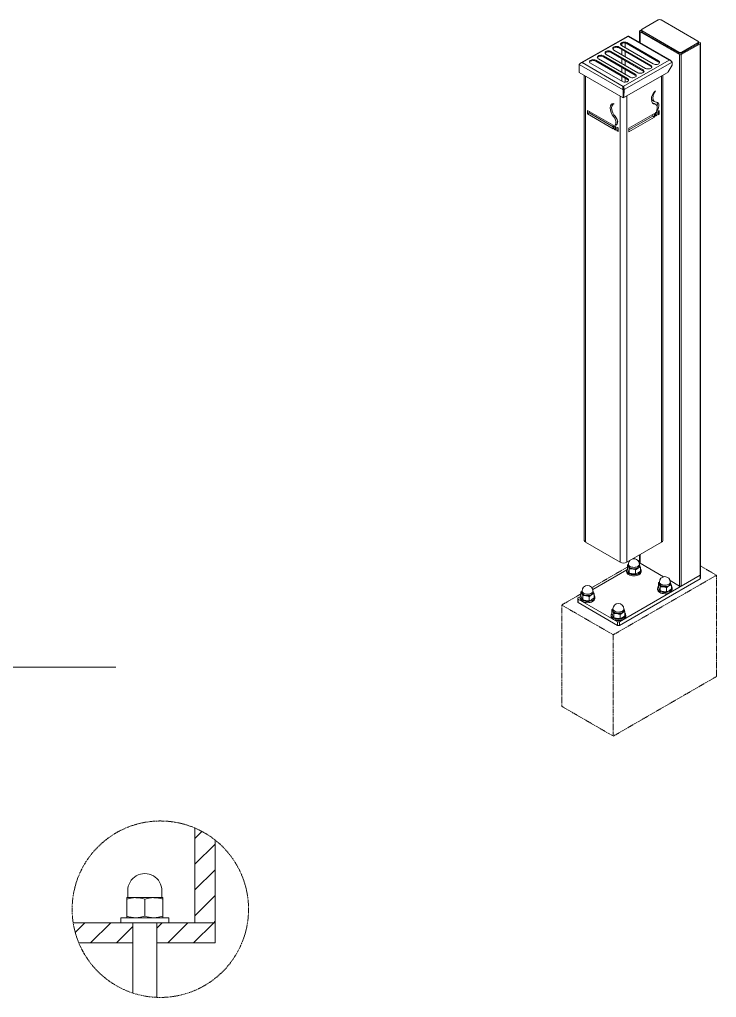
# Model space of a CAD drawing. Header units: millimetres. Extents: x -98 to 2040, y 107 to 1708.
# Drawn here: x 1084 to 2040, y 295 to 1635 of the extents above; entities that cross this region are included whole.
import ezdxf

# ---------------------------------------------------------------- set-up
doc = ezdxf.new("R2010")
doc.units = ezdxf.units.MM
doc.linetypes.add('HIDDEN', pattern=[1.905, 1.27, -0.635])
doc.layers.add('ZANO_R', color=7, linetype='Continuous', lineweight=0)
doc.layers.add('ZANO_R_przerywana', color=7, linetype='HIDDEN', lineweight=0)

msp = doc.modelspace()

# ---------------------------------------------------------------- linework, layer by layer
at = {"layer": 'ZANO_R'}
for p, q in [((1959.6, 1634.7), (1937.7, 1622.1)), ((2014.1, 1605.7), (1963.9, 1634.7)), ((1918, 1612.7), (1853.6, 1576.1)), ((1855.6, 1576.2), (1918.5, 1612)), ((1974.7, 1579.5), (1918.5, 1612)), ((1976.7, 1579.4), (1919.5, 1612.4)), ((1934.2, 1619.2), (1934.2, 1603.9)), ((1934.8, 1620), (1936.9, 1621.2)), ((1988.8, 1587.3), (1934.8, 1618.5)), ((1934.8, 1603.6), (1934.8, 1618.5)), ((1936.8, 1620.9), (1936.8, 1619.2)), ((1937.7, 1619.6), (1987.9, 1590.6)), ((1937.7, 1619.6), (1937.7, 1618)), ((1937.7, 1618), (1987.9, 1589)), ((1949.5, 1572.5), (1906, 1597.6)), ((1906, 1596.3), (1906, 1597.6)), ((1949.4, 1571.2), (1906, 1596.3)), ((1909.5, 1599.6), (1953, 1574.5)), ((1910, 1602.6), (1910, 1599.3)), ((1914.5, 1603.1), (1914.5, 1596.7)), ((1960.7, 1576.8), (1915.8, 1602.7)), ((1960.1, 1578.5), (1916.6, 1603.6)), ((1916.6, 1602.4), (1916.6, 1603.6)), ((1960.1, 1577.3), (1916.6, 1602.4)), ((2017.1, 1602.2), (1991.3, 1587.3)), ((1992.2, 1590.6), (2014.1, 1603.3)), ((1992.2, 1589), (2014.1, 1601.7)), ((2014.1, 1601.7), (2014.1, 1603.3)), ((2014.9, 1604.9), (2017.1, 1603.6)), ((2015, 1602.9), (2015, 1604.5)), ((2017.1, 873.8), (2017.1, 1602.2)), ((2017.6, 874.5), (2017.6, 1602.9)), ((1877.7, 1581.5), (1921.2, 1556.4)), ((1884.7, 1584.3), (1884.8, 1585.5)), ((1928.2, 1559.2), (1884.7, 1584.3)), ((1928.2, 1560.4), (1884.8, 1585.5)), ((1888.3, 1587.5), (1931.8, 1562.4)), ((1938.9, 1566.4), (1895.4, 1591.5)), ((1895.4, 1590.3), (1895.4, 1591.5)), ((1938.8, 1565.2), (1895.4, 1590.3)), ((1898.9, 1593.5), (1942.4, 1568.4)), ((1910, 1594), (1910, 1587.1)), ((1910, 1581.8), (1910, 1575)), ((1914.5, 1591.4), (1914.5, 1584.5)), ((1987.9, 1589), (1987.9, 1590.6)), ((1988.8, 858.9), (1988.8, 1587.3)), ((1991.3, 858.9), (1991.3, 1587.3)), ((1992.2, 1590.6), (1992.2, 1589)), ((1851.3, 1573.7), (1851.2, 1562.7)), ((1851.3, 1573.7), (1911.8, 1538.8)), ((1855.6, 1576.2), (1911.8, 1543.7)), ((1867.1, 1575.4), (1910.6, 1550.3)), ((1917.6, 1554.4), (1874.1, 1579.5)), ((1874.1, 1578.2), (1874.1, 1579.5)), ((1917.6, 1553.1), (1874.1, 1578.2)), ((1910, 1569.7), (1910, 1562.8)), ((1911.8, 1543.7), (1974.7, 1579.5)), ((1912.9, 1539.5), (1978.9, 1577)), ((1914.5, 1579.2), (1914.5, 1572.4)), ((1949.4, 1571.2), (1949.5, 1572.5)), ((1960.1, 1577.3), (1960.1, 1578.5)), ((1973.5, 1563.6), (1978.9, 1572.9)), ((1978.9, 1572.9), (1978.9, 1577)), ((1851.2, 1562.7), (1911.7, 1527.8)), ((1858.4, 1558.6), (1858.4, 921.5)), ((1860.2, 1557.5), (1860.2, 918.9)), ((1910, 1557.5), (1910, 1550.7)), ((1912.8, 1528.4), (1972, 1562.1)), ((1914.5, 1567.1), (1914.5, 1560.2)), ((1914.5, 1554.9), (1914.5, 1549.5)), ((1928.2, 1559.2), (1928.2, 1560.4)), ((1938.8, 1565.2), (1938.9, 1566.4)), ((1964.3, 1557.7), (1964.3, 918.9)), ((1966.2, 921.5), (1966.2, 1558.8)), ((1911.8, 1542.8), (1911.8, 1543.7)), ((1911.8, 1542.2), (1911.8, 1542.8)), ((1917.6, 1553.1), (1917.6, 1554.4)), ((1907.7, 1530), (1907.7, 891.4)), ((1911.8, 1538.8), (1911.7, 1527.8)), ((1911.7, 1527.8), (1912.7, 1528.4)), ((1911.8, 1538.8), (1912.8, 1539.4)), ((1912.8, 1539.4), (1912.7, 1528.4)), ((1912.7, 1528.5), (1912.8, 1528.4)), ((1912.9, 1539.5), (1912.8, 1528.4)), ((1916.8, 1530.7), (1916.8, 891.4)), ((1899, 1519.7), (1898.1, 1519.1)), ((1952.1, 1524.2), (1954.4, 1522.9)), ((1956.4, 1518.8), (1954.2, 1520.1)), ((1862.8, 1510.8), (1862.8, 1505.9)), ((1897.8, 1490.6), (1862.8, 1510.8)), ((1862.8, 1505.9), (1865, 1507.2)), ((1862.8, 1505.9), (1897.8, 1485.7)), ((1865, 1509.5), (1865, 1507.2)), ((1865, 1507.2), (1897.8, 1488.3)), ((1954.4, 1506.6), (1919.3, 1486.4)), ((1919.3, 1484), (1952.2, 1503)), ((1919.3, 1481.4), (1954.4, 1501.7)), ((1952.2, 1503), (1952.2, 1505.3)), ((1954.4, 1501.7), (1952.2, 1503)), ((1954.4, 1501.7), (1954.4, 1506.6)), ((1957.8, 1508.6), (1956.1, 1507.6)), ((1956.1, 1507.6), (1956.1, 1502.7)), ((1957.8, 1503.6), (1956.1, 1504.6)), ((1956.1, 1502.7), (1957.8, 1503.6)), ((1957.8, 1503.6), (1957.8, 1508.6)), ((1961.2, 1510.5), (1959.5, 1509.5)), ((1959.5, 1509.5), (1959.5, 1504.6)), ((1961.2, 1505.6), (1959.5, 1506.6)), ((1959.5, 1504.6), (1961.2, 1505.6)), ((1961.2, 1505.6), (1961.2, 1510.5)), ((1897.8, 1485.7), (1897.8, 1490.6)), ((1899.5, 1489.6), (1899.5, 1484.7)), ((1901.2, 1488.6), (1899.5, 1489.6)), ((1900.8, 1490.4), (1903.1, 1491.7)), ((1901.2, 1483.7), (1901.2, 1488.6)), ((1902.9, 1487.7), (1902.9, 1482.7)), ((1904.6, 1486.7), (1902.9, 1487.7)), ((1903.1, 1491.7), (1903.6, 1491.7)), ((1899.5, 1484.7), (1901.2, 1485.7)), ((1899.5, 1484.7), (1901.2, 1483.7)), ((1902.9, 1482.7), (1904.6, 1483.7)), ((1902.9, 1482.7), (1904.6, 1481.8)), ((1904.6, 1481.8), (1904.6, 1486.7)), ((1919.3, 1486.4), (1919.3, 1481.4)), ((1860.2, 918.9), (1907.7, 891.4)), ((1916.8, 891.4), (1964.3, 918.9)), ((1934.2, 901.5), (1934.2, 890.9)), ((1934.8, 890.1), (1934.8, 901.8)), ((1917.5, 887.6), (1917.5, 882.2)), ((1918.9, 888.8), (1918.9, 887)), ((1934.2, 891.3), (1933.6, 890.9)), ((1933.9, 887), (1933.9, 888.8)), ((1934.1, 888), (1933.9, 888.4)), ((1966.9, 871.6), (1934.8, 890.1)), ((1935.3, 884.8), (1935.3, 879.4)), ((1916.5, 881.1), (1870, 854.2)), ((2017.1, 873.8), (1906.5, 809.9)), ((1916.4, 880.2), (1916.4, 878.6)), ((1919.9, 882.4), (1919.9, 877)), ((1928.8, 881), (1928.8, 875.7)), ((1936.4, 878.6), (1936.4, 880.2)), ((2017.1, 873.8), (1991.3, 858.9)), ((2017.1, 873.8), (2017.1, 868.9)), ((2017.6, 869.6), (2017.6, 874.5)), ((2017.1, 868.9), (1906.5, 805)), ((1959.9, 863.1), (1959.9, 857.7)), ((1961.3, 864.3), (1961.3, 862.5)), ((1962.3, 857.9), (1962.3, 852.6)), ((1988.8, 858.9), (1976.1, 866.3)), ((1976.3, 862.5), (1976.3, 864.3)), ((1976.6, 863.5), (1976.3, 863.9)), ((1977.8, 860.3), (1977.8, 854.9)), ((1852.9, 844.3), (1849.9, 842.6)), ((1853.8, 850.8), (1853.8, 845.5)), ((1855.3, 852.1), (1855.3, 850.2)), ((1856.2, 845.7), (1856.2, 840.3)), ((1870.3, 850.2), (1870.3, 852.1)), ((1870.5, 851.2), (1870.3, 851.6)), ((1871.7, 848.1), (1871.7, 842.7)), ((1958.8, 855.7), (1958.8, 854.1)), ((1971.2, 856.5), (1971.2, 851.2)), ((1978.8, 854.1), (1978.8, 855.7)), ((1849.4, 841.9), (1849.4, 837)), ((1849.9, 841.1), (1903.9, 809.9)), ((1849.9, 841.1), (1849.9, 836.2)), ((1849.9, 836.2), (1903.9, 805)), ((1852.8, 843.5), (1852.8, 841.9)), ((1865.2, 844.3), (1865.2, 838.9)), ((1872.8, 841.9), (1872.8, 843.5)), ((1895.2, 819), (1895.2, 817.4)), ((1896.3, 826.3), (1896.3, 821)), ((1897.7, 827.6), (1897.7, 825.7)), ((1898.7, 821.2), (1898.7, 815.8)), ((1907.6, 819.8), (1907.6, 814.4)), ((1912.7, 825.7), (1912.7, 827.6)), ((1912.9, 826.7), (1912.7, 827.1)), ((1914.1, 823.6), (1914.1, 818.2)), ((1915.2, 817.4), (1915.2, 819)), ((1903.9, 809.9), (1903.9, 805)), ((1906.5, 805), (1906.5, 809.9)), ((501.7, 747.8), (1216.1, 747.8)), ((1324.7, 527.2), (1324.7, 397.5)), ((1324.7, 513), (1334.3, 522.6)), ((1352.2, 510.8), (1352.2, 397.5)), ((1324.7, 477.7), (1352.2, 505.3)), ((1324.7, 442.4), (1352.2, 470)), ((1231.1, 429.6), (1231.1, 431.9)), ((1243.5, 431.9), (1231.1, 431.9)), ((1231.1, 429.6), (1237.2, 431.2)), ((1231.1, 429.6), (1231.1, 406.5)), ((1232.5, 441.5), (1232.5, 432.5)), ((1237.2, 431.2), (1243.5, 431.9)), ((1268.3, 431.9), (1243.5, 431.9)), ((1255.9, 429.6), (1262, 431.2)), ((1255.9, 429.6), (1255.9, 406.5)), ((1262, 431.2), (1268.3, 431.9)), ((1280.7, 431.9), (1268.3, 431.9)), ((1279.3, 432.5), (1279.3, 441.5)), ((1280.7, 429.6), (1280.7, 431.9)), ((1280.7, 429.6), (1280.7, 406.5)), ((1324.7, 407.1), (1352.2, 434.7)), ((1222.9, 404.3), (1222.9, 397.5)), ((1288.9, 404.3), (1222.9, 404.3)), ((1231.1, 404.3), (1231.1, 406.5)), ((1249.8, 404.9), (1243.5, 404.3)), ((1255.9, 406.5), (1249.8, 404.9)), ((1274.6, 404.9), (1268.3, 404.3)), ((1280.7, 406.5), (1274.6, 404.9)), ((1280.7, 404.3), (1280.7, 406.5)), ((1288.9, 397.5), (1288.9, 404.3)), ((1157.7, 397.5), (1239.4, 397.5)), ((1160.5, 384.2), (1173.9, 397.5)), ((1181.6, 369.9), (1209.1, 397.5)), ((1216.9, 369.9), (1239.4, 392.4)), ((1288.9, 397.5), (1222.9, 397.5)), ((1239.4, 369.9), (1239.4, 397.5)), ((1239.4, 397.5), (1239.4, 301.1)), ((1272.4, 369.9), (1272.4, 397.5)), ((1272.4, 397.5), (1352.2, 397.5)), ((1272.4, 397.5), (1272.4, 295.2)), ((1272.4, 390.2), (1279.7, 397.5)), ((1287.5, 369.9), (1315, 397.5)), ((1322.8, 369.9), (1350.3, 397.5)), ((1352.2, 397.5), (1324.7, 397.5)), ((1350.3, 397.5), (1352.2, 399.4)), ((1239.4, 369.9), (1164.8, 369.9)), ((1352.2, 369.9), (1272.4, 369.9))]:
    msp.add_line(p, q, dxfattribs=at)
at = {"layer": 'ZANO_R', "flags": 128}
for points in [[(1918, 1612.7), (1918.2, 1612.6), (1918.5, 1612)], [(1918.6, 1612), (1918.5, 1612), (1918.4, 1612.2)], [(1918.5, 1612), (1919, 1612.4), (1919.4, 1612.4), (1919.5, 1612.4)], [(1898.9, 1593.5), (1898, 1594.2), (1897.5, 1595), (1897.4, 1595.8), (1897.7, 1596.6), (1898.4, 1597.3), (1899.4, 1597.9), (1900.7, 1598.2), (1902.1, 1598.4), (1903.5, 1598.3), (1904.8, 1598.1), (1906, 1597.6)], [(1897.5, 1595), (1897.7, 1595.3), (1898.4, 1596.1), (1899.4, 1596.6), (1900.7, 1597), (1902.1, 1597.2), (1903.5, 1597.1), (1904.8, 1596.8), (1906, 1596.3)], [(1909.5, 1599.6), (1908.7, 1600.2), (1908.2, 1601), (1908.1, 1601.8), (1908.4, 1602.6), (1909, 1603.3), (1910, 1603.9), (1911.3, 1604.3), (1912.7, 1604.4), (1914.1, 1604.4), (1915.4, 1604.1), (1916.6, 1603.6)], [(1908.2, 1601), (1908.3, 1601.4), (1909, 1602.1), (1910, 1602.7), (1911.3, 1603), (1912.7, 1603.2), (1914.1, 1603.2), (1915.4, 1602.9), (1916.6, 1602.4)], [(1877.7, 1581.5), (1876.8, 1582.1), (1876.3, 1582.9), (1876.2, 1583.7), (1876.5, 1584.5), (1877.2, 1585.2), (1878.2, 1585.8), (1879.5, 1586.2), (1880.9, 1586.3), (1882.3, 1586.3), (1883.6, 1586), (1884.8, 1585.5)], [(1876.3, 1582.9), (1876.5, 1583.3), (1877.2, 1584), (1878.2, 1584.6), (1879.5, 1584.9), (1880.9, 1585.1), (1882.3, 1585.1), (1883.6, 1584.8), (1884.7, 1584.3)], [(1888.3, 1587.5), (1887.4, 1588.2), (1886.9, 1588.9), (1886.8, 1589.7), (1887.1, 1590.5), (1887.8, 1591.3), (1888.8, 1591.8), (1890.1, 1592.2), (1891.5, 1592.4), (1892.9, 1592.3), (1894.2, 1592), (1895.4, 1591.5)], [(1886.9, 1588.9), (1887.1, 1589.3), (1887.8, 1590), (1888.8, 1590.6), (1890.1, 1591), (1891.5, 1591.1), (1892.9, 1591.1), (1894.2, 1590.8), (1895.4, 1590.3)], [(1867.1, 1575.4), (1866.2, 1576.1), (1865.7, 1576.9), (1865.6, 1577.7), (1865.9, 1578.5), (1866.6, 1579.2), (1867.6, 1579.8), (1868.9, 1580.1), (1870.3, 1580.3), (1871.7, 1580.2), (1873, 1580), (1874.1, 1579.5)], [(1865.7, 1576.9), (1865.9, 1577.2), (1866.6, 1578), (1867.6, 1578.5), (1868.9, 1578.9), (1870.2, 1579.1), (1871.7, 1579), (1873, 1578.7), (1874.1, 1578.2)], [(1942.4, 1568.4), (1943.5, 1567.9), (1944.9, 1567.7), (1946.3, 1567.6), (1947.7, 1567.8), (1948.9, 1568.1), (1949.9, 1568.7), (1950.6, 1569.4), (1950.9, 1570.2), (1950.8, 1571), (1950.3, 1571.8), (1949.5, 1572.5)], [(1953, 1574.5), (1954.1, 1574), (1955.5, 1573.7), (1956.9, 1573.6), (1958.3, 1573.8), (1959.5, 1574.2), (1960.5, 1574.7), (1961.2, 1575.5), (1961.5, 1576.3), (1961.4, 1577.1), (1960.9, 1577.8), (1960.1, 1578.5)], [(1921.2, 1556.4), (1922.3, 1555.9), (1923.6, 1555.6), (1925.1, 1555.5), (1926.5, 1555.7), (1927.7, 1556.1), (1928.7, 1556.6), (1929.4, 1557.4), (1929.7, 1558.2), (1929.6, 1559), (1929.1, 1559.7), (1928.2, 1560.4)], [(1931.8, 1562.4), (1932.9, 1561.9), (1934.3, 1561.6), (1935.7, 1561.6), (1937.1, 1561.7), (1938.3, 1562.1), (1939.3, 1562.7), (1940, 1563.4), (1940.3, 1564.2), (1940.2, 1565), (1939.7, 1565.8), (1938.9, 1566.4)], [(1910.6, 1550.3), (1911.7, 1549.8), (1913, 1549.6), (1914.5, 1549.5), (1915.8, 1549.7), (1917.1, 1550), (1918.1, 1550.6), (1918.8, 1551.3), (1919.1, 1552.1), (1919, 1552.9), (1918.5, 1553.7), (1917.6, 1554.4)], [(1956.1, 1537.5), (1954.3, 1535.9), (1952.9, 1534), (1951.7, 1532), (1950.6, 1528.8), (1950.3, 1525.6), (1950.8, 1522.8), (1951.8, 1520.7), (1953.4, 1519.7), (1955.1, 1519.2), (1956.7, 1518.6), (1957.8, 1517.4), (1958.3, 1516.3), (1958.5, 1515.4), (1958.4, 1514.6), (1958.3, 1513.9), (1958.2, 1513), (1957.9, 1511.7), (1957.4, 1509.8)], [(1957.4, 1509.8), (1958.5, 1511.1), (1959.5, 1512.7), (1960.2, 1514.3), (1960.7, 1516.8), (1960.7, 1519.1), (1960, 1520.7), (1958.8, 1521.5), (1957.3, 1522), (1955.7, 1522.4), (1954.2, 1523), (1953.2, 1524.1), (1952.6, 1525.9), (1952.5, 1528.1), (1952.7, 1530.4), (1953.4, 1532.9), (1954.5, 1535.3), (1956.1, 1537.5)], [(1899.5, 1519.6), (1897.8, 1520), (1896.3, 1519.8), (1895.2, 1519.1), (1894.1, 1517.1), (1893.7, 1514.3), (1894.2, 1511), (1895.3, 1507.7), (1896.8, 1504.9), (1898.5, 1502.5), (1900.1, 1500), (1901.2, 1497.5), (1901.8, 1495.8), (1901.9, 1494.7), (1901.8, 1494), (1901.8, 1493.4), (1901.6, 1492.7), (1901.3, 1491.7), (1900.8, 1490.4)], [(1900.8, 1490.4), (1902, 1490.4), (1902.9, 1490.8), (1903.6, 1491.7), (1904.1, 1493.6), (1904.1, 1495.8), (1903.5, 1498.2), (1902.2, 1500.5), (1900.7, 1502.7), (1899.1, 1504.9), (1897.6, 1507.2), (1896.6, 1509.6), (1896, 1512), (1895.9, 1514.3), (1896.2, 1516.4), (1896.9, 1518), (1898, 1519.1), (1899.5, 1519.6)], [(1951.8, 1520.8), (1952.8, 1520.5), (1954.2, 1520)], [(1918.9, 888.7), (1918.3, 888.2), (1917.5, 887.6)], [(1917.5, 887.6), (1918.1, 886.7), (1918.7, 885.6)], [(1931.9, 883.6), (1930.6, 883), (1929.1, 882.6), (1927.5, 882.3), (1925.8, 882.3), (1924.1, 882.5), (1922.6, 882.9), (1921.2, 883.4), (1920.1, 884.2), (1919.3, 885), (1918.8, 885.9), (1918.7, 886.9), (1918.9, 887.8), (1918.9, 887.9)], [(1933.9, 888.8), (1933.9, 888.7), (1933.7, 887.8), (1933.1, 886.9), (1932.3, 886.1), (1931.1, 885.4), (1929.7, 884.9), (1928.2, 884.6), (1926.6, 884.5), (1925, 884.6), (1923.4, 884.8), (1922, 885.3), (1920.8, 885.9), (1919.9, 886.7), (1919.2, 887.5), (1918.9, 888.5), (1918.9, 888.8)], [(1918.9, 887), (1919, 886.2), (1919.5, 885.3), (1920.3, 884.4), (1921.4, 883.8), (1922.7, 883.2), (1924.2, 882.8), (1925.8, 882.7), (1927.4, 882.7), (1929, 882.9), (1930.5, 883.3), (1931.7, 883.9)], [(1935.3, 884.8), (1932.9, 883.9), (1932.1, 883.5)], [(1934.1, 888), (1934.1, 888.1), (1933.9, 888.4)], [(1933.9, 887.9), (1934.1, 887.1), (1934.2, 886.6)], [(1935.3, 884.8), (1934.7, 886.5), (1934.1, 888)], [(1917.5, 882.8), (1917, 882.2), (1916.5, 881.1), (1916.4, 880), (1916.7, 878.9), (1917.3, 877.9), (1918.2, 876.9), (1919.4, 876.1), (1920.9, 875.4), (1922.6, 874.9)], [(1916.4, 878.6), (1916.4, 878.4), (1916.7, 877.3), (1917.3, 876.3), (1918.2, 875.3), (1919.4, 874.5), (1920.9, 873.8), (1922.6, 873.3)], [(1919.9, 877), (1919.3, 877.9), (1918.7, 879)], [(1919.9, 882.4), (1922.1, 882.5), (1924.3, 882.3)], [(1922.6, 874.9), (1924.4, 874.6), (1926.3, 874.5), (1928.2, 874.6), (1930, 874.9), (1931.7, 875.3), (1933.2, 876), (1934.5, 876.8), (1935.5, 877.8), (1936.1, 878.8), (1936.4, 879.9), (1936.3, 881), (1935.9, 882.1), (1935.3, 882.8)], [(1922.6, 873.3), (1924.4, 872.9), (1926.3, 872.8), (1928.2, 872.9), (1930, 873.2), (1931.7, 873.7), (1933.2, 874.4), (1934.5, 875.2), (1935.5, 876.1), (1936.1, 877.2), (1936.4, 878.3), (1936.4, 878.6)], [(1928.8, 875.7), (1926.6, 875.6), (1924.3, 875.8)], [(1932.1, 883.5), (1929.6, 881.7), (1928.8, 881)], [(1928.8, 875.7), (1929.6, 875.9), (1932.1, 877)], [(1932.1, 877), (1932.9, 877.5), (1935.3, 879.4)], [(1959.9, 858.4), (1959.4, 857.7), (1959, 856.6), (1958.8, 855.5), (1959.1, 854.5), (1959.7, 853.4), (1960.6, 852.5), (1961.8, 851.6), (1963.3, 850.9), (1965, 850.4)], [(1961.3, 864.2), (1960.7, 863.7), (1959.9, 863.1)], [(1959.9, 863.1), (1960.5, 862.2), (1961.1, 861.1)], [(1974.3, 859.1), (1973, 858.5), (1971.5, 858.1), (1969.9, 857.8), (1968.2, 857.8), (1966.6, 858), (1965, 858.4), (1963.7, 858.9), (1962.5, 859.7), (1961.7, 860.5), (1961.2, 861.4), (1961.1, 862.4), (1961.3, 863.4), (1961.3, 863.4)], [(1976.3, 864.3), (1976.3, 864.2), (1976.1, 863.3), (1975.6, 862.4), (1974.7, 861.6), (1973.5, 860.9), (1972.2, 860.4), (1970.6, 860.1), (1969, 860), (1967.4, 860.1), (1965.9, 860.3), (1964.5, 860.8), (1963.3, 861.4), (1962.3, 862.2), (1961.7, 863), (1961.4, 864), (1961.3, 864.3)], [(1961.3, 862.5), (1961.5, 861.7), (1961.9, 860.8), (1962.7, 860), (1963.8, 859.3), (1965.1, 858.7), (1966.6, 858.3), (1968.2, 858.2), (1969.9, 858.2), (1971.4, 858.4), (1972.9, 858.8), (1974.1, 859.4)], [(1962.3, 857.9), (1964.5, 858), (1966.8, 857.8)], [(1965, 850.4), (1966.8, 850.1), (1968.7, 850), (1970.6, 850.1), (1972.4, 850.4), (1974.1, 850.8), (1975.6, 851.5), (1976.9, 852.3), (1977.9, 853.3), (1978.5, 854.3), (1978.8, 855.4), (1978.8, 856.5), (1978.3, 857.6), (1977.8, 858.4)], [(1974.5, 859), (1972, 857.2), (1971.2, 856.5)], [(1977.8, 860.3), (1975.3, 859.5), (1974.5, 859)], [(1976.6, 863.5), (1976.5, 863.7), (1976.3, 863.9)], [(1976.3, 863.4), (1976.6, 862.6), (1976.6, 862.1)], [(1977.8, 860.3), (1977.2, 862), (1976.6, 863.5)], [(1853.8, 846.1), (1853.4, 845.5), (1852.9, 844.4), (1852.8, 843.3), (1853, 842.2), (1853.6, 841.2), (1854.6, 840.2), (1855.8, 839.4), (1857.3, 838.7), (1858.9, 838.2)], [(1855.3, 852), (1854.6, 851.5), (1853.8, 850.8)], [(1853.8, 850.8), (1854.4, 850), (1855, 848.8)], [(1868.3, 846.9), (1866.9, 846.3), (1865.4, 845.8), (1863.8, 845.6), (1862.1, 845.6), (1860.5, 845.8), (1859, 846.1), (1857.6, 846.7), (1856.5, 847.4), (1855.7, 848.3), (1855.2, 849.2), (1855, 850.2), (1855.2, 851.1), (1855.3, 851.2)], [(1870.3, 852.1), (1870.3, 852), (1870, 851), (1869.5, 850.1), (1868.6, 849.4), (1867.5, 848.7), (1866.1, 848.2), (1864.6, 847.9), (1863, 847.7), (1861.4, 847.8), (1859.8, 848.1), (1858.4, 848.6), (1857.2, 849.2), (1856.2, 849.9), (1855.6, 850.8), (1855.3, 851.7), (1855.3, 852.1)], [(1855.3, 850.2), (1855.4, 849.4), (1855.9, 848.5), (1856.7, 847.7), (1857.8, 847), (1859.1, 846.5), (1860.6, 846.1), (1862.2, 845.9), (1863.8, 845.9), (1865.4, 846.2), (1866.8, 846.6), (1868.1, 847.2)], [(1856.2, 845.7), (1858.4, 845.8), (1860.7, 845.6)], [(1858.9, 838.2), (1860.8, 837.8), (1862.6, 837.7), (1864.5, 837.8), (1866.4, 838.1), (1868.1, 838.6), (1869.6, 839.3), (1870.8, 840.1), (1871.8, 841), (1872.5, 842.1), (1872.8, 843.1), (1872.7, 844.2), (1872.3, 845.3), (1871.7, 846.1)], [(1868.4, 846.8), (1865.9, 845), (1865.2, 844.3)], [(1871.7, 848.1), (1869.3, 847.2), (1868.4, 846.8)], [(1870.5, 851.2), (1870.4, 851.4), (1870.3, 851.7)], [(1870.3, 851.1), (1870.5, 850.4), (1870.5, 849.8)], [(1871.7, 848.1), (1871.1, 849.8), (1870.5, 851.2)], [(1958.8, 854.1), (1958.8, 853.9), (1959.1, 852.8), (1959.7, 851.8), (1960.6, 850.8), (1961.8, 850), (1963.3, 849.3), (1965, 848.8)], [(1962.3, 852.6), (1961.7, 853.4), (1961.1, 854.5)], [(1965, 848.8), (1966.8, 848.5), (1968.7, 848.3), (1970.6, 848.4), (1972.4, 848.7), (1974.1, 849.2), (1975.6, 849.9), (1976.9, 850.7), (1977.9, 851.6), (1978.5, 852.7), (1978.8, 853.8), (1978.8, 854.1)], [(1971.2, 851.2), (1969, 851.1), (1966.8, 851.3)], [(1971.2, 851.2), (1972, 851.4), (1974.5, 852.5)], [(1974.5, 852.5), (1975.3, 853), (1977.8, 854.9)], [(1852.8, 841.9), (1852.8, 841.7), (1853, 840.6), (1853.6, 839.5), (1854.6, 838.6), (1855.8, 837.7), (1857.3, 837), (1858.9, 836.5)], [(1856.2, 840.3), (1855.7, 841.1), (1855, 842.3)], [(1858.9, 836.5), (1860.8, 836.2), (1862.6, 836.1), (1864.5, 836.2), (1866.4, 836.5), (1868.1, 837), (1869.6, 837.6), (1870.8, 838.5), (1871.8, 839.4), (1872.5, 840.4), (1872.8, 841.5), (1872.8, 841.9)], [(1865.2, 838.9), (1863, 838.8), (1860.7, 839)], [(1865.2, 838.9), (1865.9, 839.1), (1868.4, 840.2)], [(1868.4, 840.2), (1869.3, 840.8), (1871.7, 842.7)], [(1896.3, 821.6), (1895.8, 821), (1895.3, 819.9), (1895.2, 818.8), (1895.4, 817.7), (1896, 816.7), (1897, 815.7), (1898.2, 814.9), (1899.7, 814.2), (1901.4, 813.7)], [(1897.7, 827.5), (1897, 827), (1896.3, 826.3)], [(1896.3, 826.3), (1896.9, 825.5), (1897.5, 824.3)], [(1910.7, 822.4), (1909.4, 821.8), (1907.9, 821.3), (1906.2, 821.1), (1904.6, 821.1), (1902.9, 821.3), (1901.4, 821.6), (1900, 822.2), (1898.9, 822.9), (1898.1, 823.8), (1897.6, 824.7), (1897.5, 825.7), (1897.7, 826.6), (1897.7, 826.7)], [(1898.7, 815.8), (1898.1, 816.7), (1897.5, 817.8)], [(1912.7, 827.6), (1912.7, 827.5), (1912.5, 826.5), (1911.9, 825.7), (1911, 824.9), (1909.9, 824.2), (1908.5, 823.7), (1907, 823.4), (1905.4, 823.3), (1903.8, 823.3), (1902.2, 823.6), (1900.8, 824.1), (1899.6, 824.7), (1898.7, 825.4), (1898, 826.3), (1897.7, 827.2), (1897.7, 827.6)], [(1897.7, 825.7), (1897.8, 824.9), (1898.3, 824), (1899.1, 823.2), (1900.2, 822.5), (1901.5, 822), (1903, 821.6), (1904.6, 821.4), (1906.2, 821.5), (1907.8, 821.7), (1909.2, 822.1), (1910.5, 822.7)], [(1898.7, 821.2), (1900.9, 821.3), (1903.1, 821.1)], [(1901.4, 813.7), (1903.2, 813.4), (1905.1, 813.2), (1907, 813.3), (1908.8, 813.6), (1910.5, 814.1), (1912, 814.8), (1913.3, 815.6), (1914.2, 816.5), (1914.9, 817.6), (1915.2, 818.7), (1915.1, 819.8), (1914.7, 820.8), (1914.1, 821.6)], [(1910.9, 822.3), (1908.4, 820.5), (1907.6, 819.8)], [(1914.1, 823.6), (1911.7, 822.7), (1910.9, 822.3)], [(1910.9, 815.7), (1911.7, 816.3), (1914.1, 818.2)], [(1912.9, 826.7), (1912.8, 826.9), (1912.7, 827.2)], [(1912.7, 826.6), (1912.9, 825.9), (1912.9, 825.4)], [(1914.1, 823.6), (1913.5, 825.3), (1912.9, 826.7)], [(1895.2, 817.4), (1895.2, 817.2), (1895.4, 816.1), (1896, 815), (1897, 814.1), (1898.2, 813.2), (1899.7, 812.6), (1901.4, 812)], [(1901.4, 812), (1903.2, 811.7), (1905.1, 811.6), (1907, 811.7), (1908.8, 812), (1910.5, 812.5), (1912, 813.1), (1913.3, 814), (1914.2, 814.9), (1914.9, 815.9), (1915.2, 817), (1915.2, 817.4)], [(1907.6, 814.4), (1905.4, 814.4), (1903.1, 814.5)], [(1907.6, 814.4), (1908.4, 814.6), (1910.9, 815.7)]]:
    msp.add_lwpolyline(points, dxfattribs=at)
at = {"layer": 'ZANO_R'}
msp.add_lwpolyline([(1352.2, 397.5), (1352.2, 369.9)], dxfattribs=at)
for centre, radius, start, end in [((1961.8, 1630.6), 4.61, 62.6097, 117.3903), ((1938.2, 1620.9), 1.31, 110.7834, 249.2166), ((1935, 1619.2), 0.786, 110.7832, 249.2168), ((1938.3, 1619.4), 1.51, 185.6947, 245.6253), ((2013.6, 1604.5), 1.31, 290.7834, 69.2166), ((2013.5, 1603), 1.51, 294.3747, 354.3052), ((2016.8, 1602.9), 0.786, 290.7834, 69.2167), ((1990.1, 1594.7), 4.61, 242.6097, 297.3903), ((1990.1, 1593.1), 4.61, 242.6097, 297.3903), ((1990.1, 1589.8), 2.77, 242.6096, 297.3904), ((1856.6, 1569.4), 6.9, 98.9696, 140.6673), ((1854.7, 1574.2), 2.13, 65.6719, 159.587), ((1948.3, 1568.8), 2.73, 22.3635, 64.5299), ((1958.9, 1574.8), 2.74, 22.3935, 64.5002), ((1975.5, 1577.5), 2.2, 21.4248, 112.1878), ((1973.6, 1572.8), 6.84, 38.6502, 80.615), ((1927.1, 1556.7), 2.73, 22.3635, 64.5299), ((1937.7, 1562.7), 2.73, 22.3635, 64.5299), ((1969.7, 1565.7), 4.3, 301.6271, 330.9303), ((1918.2, 1541.3), 6.92, 159.1322, 200.5028), ((1907.9, 1540.5), 5.04, 348.8918, 40.5532), ((1909.3, 1541.4), 2.7, 0.3419, 24.9458), ((1919.4, 1543.4), 7.68, 188.4327, 210.8628), ((1916.4, 1550.7), 2.75, 22.481, 64.4147), ((1901.8, 1516.4), 5.83, 142.5765, 189.4479), ((1953.4, 1526.9), 3.01, 181.5107, 243.7466), ((1952.4, 1518.9), 6.16, 339.0946, 28.1619), ((1893.9, 1496.3), 10.3, 333.2768, 355.1118), ((1861.6, 921.8), 3.22, 185.6951, 245.6249), ((1963, 921.8), 3.22, 294.3747, 354.3051), ((1912.3, 900.2), 9.84, 242.6097, 297.3903), ((1921.3, 886.8), 2.84, 145.6706, 205.051), ((1924.8, 889.6), 7.3, 213.4387, 266.5667), ((1894.3, 874.5), 26.8, 17.1122, 24.3436), ((1926.4, 888.8), 7.5, 139.27, 180), ((1926.4, 888.8), 7.5, 0, 100.7246), ((1930.2, 887.3), 3.71, 293.8102, 354.8696), ((1930.3, 887.2), 3.9, 294.1342, 351.4619), ((1930.8, 886.8), 3.52, 290.7421, 19.461), ((1935.1, 890.9), 0.905, 185.6948, 245.6255), ((1943.1, 890.1), 26.8, 197.1116, 204.3443), ((1927.5, 895.2), 19.7, 247.3037, 260.8325), ((1926.4, 894.4), 12.3, 260.2289, 297.3572), ((1921.2, 862.9), 19.7, 67.3042, 80.832), ((1968.8, 864.3), 7.5, 0, 180), ((2016.7, 874.6), 0.905, 294.3746, 354.3052), ((1862.8, 852.1), 7.5, 0, 180), ((1963.7, 862.3), 2.84, 145.6707, 205.051), ((1967.2, 865.1), 7.3, 213.4387, 266.5667), ((1936.7, 850), 26.8, 17.1124, 24.3433), ((1968.9, 869.9), 12.3, 260.2289, 297.3572), ((1963.6, 838.4), 19.7, 67.3041, 80.832), ((1972.6, 862.8), 3.71, 293.8103, 354.8696), ((1972.7, 862.7), 3.9, 294.1341, 351.4618), ((1973.2, 862.3), 3.52, 290.7421, 19.461), ((1990.1, 861.4), 2.77, 242.6096, 297.3904), ((2016.7, 869.7), 0.905, 294.3746, 354.3052), ((1879.4, 853.3), 26.8, 197.1116, 204.3443), ((1857.6, 850), 2.84, 145.6702, 205.0514), ((1861.1, 852.9), 7.3, 213.4387, 266.5667), ((1830.6, 837.8), 26.8, 17.1129, 24.3427), ((1862.8, 857.7), 12.3, 260.2288, 297.3572), ((1857.6, 826.1), 19.7, 67.3042, 80.832), ((1866.6, 850.6), 3.71, 293.8099, 354.8698), ((1866.7, 850.4), 3.9, 294.1339, 351.4621), ((1867.2, 850.1), 3.52, 290.742, 19.461), ((1985.5, 865.6), 26.8, 197.1116, 204.3444), ((1969.9, 870.7), 19.7, 247.3038, 260.8324), ((1850.2, 841.9), 0.786, 110.7831, 249.2169), ((1850.3, 837.1), 0.905, 185.6957, 245.625), ((1863.8, 858.5), 19.7, 247.3034, 260.833), ((1905.2, 827.6), 7.5, 0, 180), ((1921.9, 828.8), 26.8, 197.1116, 204.3444), ((1900, 825.5), 2.84, 145.6703, 205.0514), ((1903.6, 828.4), 7.3, 213.4387, 266.5667), ((1873.1, 813.3), 26.8, 17.1131, 24.3424), ((1905.2, 833.2), 12.3, 260.2288, 297.3572), ((1900, 801.6), 19.7, 67.3041, 80.832), ((1909, 826.1), 3.71, 293.81, 354.8698), ((1909.1, 825.9), 3.9, 294.1339, 351.4621), ((1909.6, 825.6), 3.52, 290.742, 19.461), ((1906.3, 834), 19.7, 247.3035, 260.8329), ((1905.2, 812.4), 2.77, 242.6095, 297.3905), ((1905.2, 807.5), 2.77, 242.6095, 297.3905), ((1255.9, 441.5), 23.4, 359.9997, 180.0003), ((1231.8, 432.5), 0.688, 270.0029, 359.9902), ((1243.2, 394.3), 37.5, 70.227, 89.5168), ((1268, 394.3), 37.5, 70.227, 89.5168), ((1280, 432.5), 0.688, 180.0098, 269.9971), ((1243.8, 441.9), 37.5, 250.2279, 269.5163), ((1268.6, 441.9), 37.5, 250.2279, 269.5163)]:
    msp.add_arc(centre, radius, start, end, dxfattribs=at)
at = {"layer": 'ZANO_R_przerywana'}
for p, q in [((1917.5, 884.9), (1868.7, 856.7)), ((1934.2, 894.5), (1932.3, 893.4)), ((2039.6, 873.7), (2017.6, 886.4)), ((1898.1, 792.1), (2039.6, 873.7)), ((2039.6, 873.7), (2039.6, 734.9)), ((1853.8, 848.1), (1827.4, 832.9)), ((1827.4, 832.9), (1898.1, 792.1)), ((1827.4, 832.9), (1827.4, 694.1)), ((1898.1, 792.1), (1898.1, 653.2)), ((1898.1, 653.2), (2039.6, 734.9)), ((1827.4, 694.1), (1898.1, 653.2))]:
    msp.add_line(p, q, dxfattribs=at)
at = {"layer": 'ZANO_R_przerywana', "color": 1}
msp.add_circle((1277.2, 416), 120.9, dxfattribs=at)

doc.saveas('drawing.dxf')
